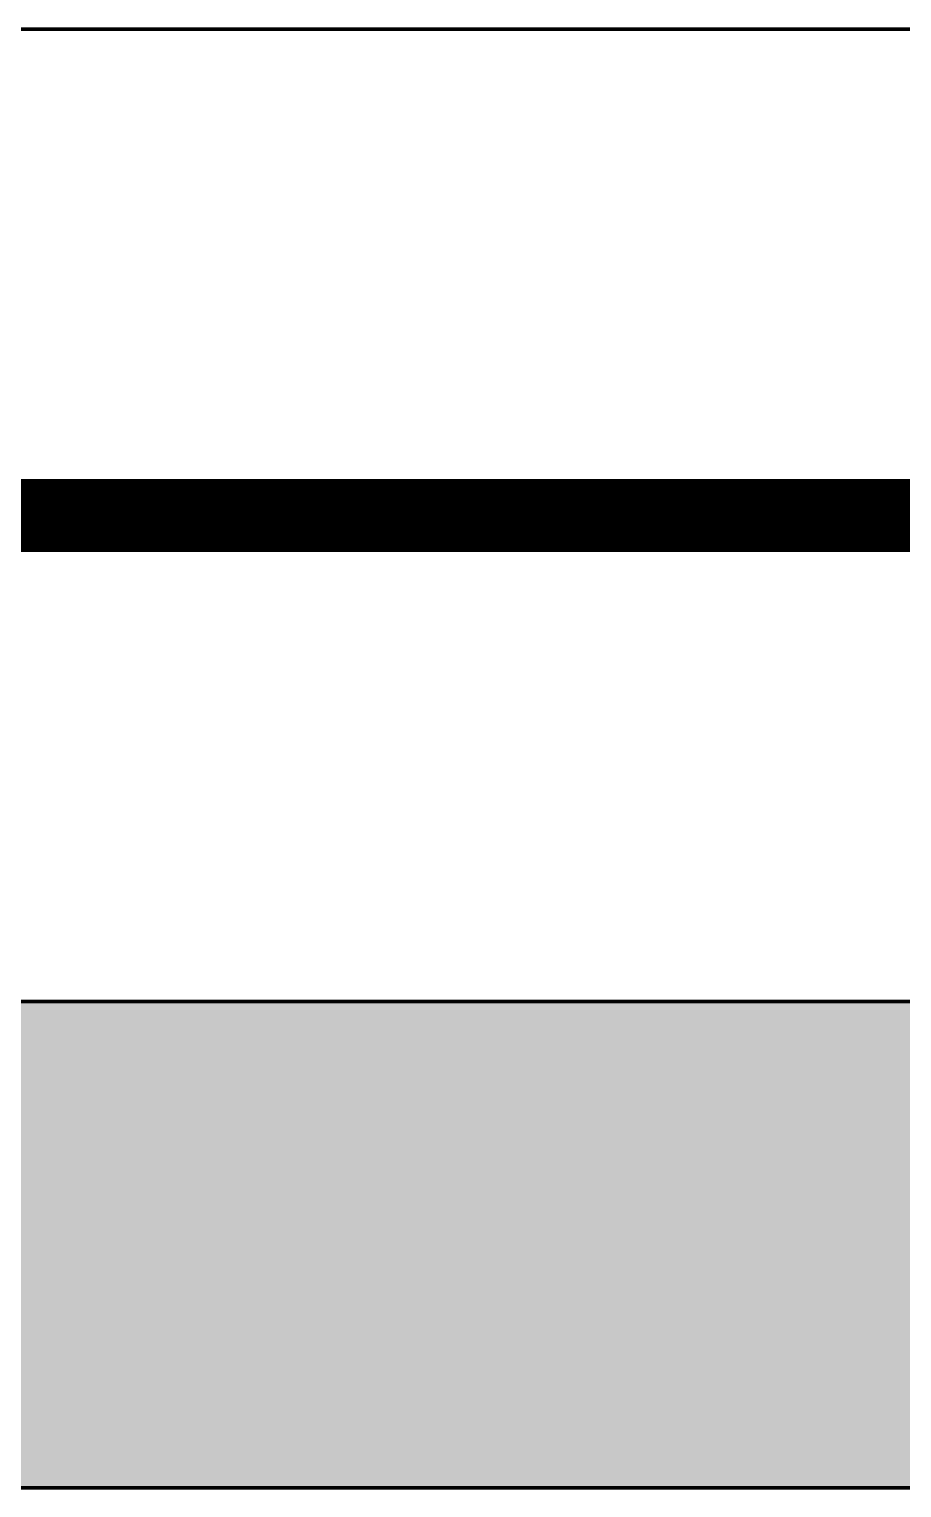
# Model space of a CAD drawing. Header units: millimetres. Extents: x -116965 to 323937, y 291661 to 566926.
# Drawn here: x -43171.6 to -42992.1, y 328239.9 to 328539.8 of the extents above; entities that cross this region are included whole.
import ezdxf

# ---------------------------------------------------------------- set-up
doc = ezdxf.new("R2010")
doc.units = ezdxf.units.MM
doc.layers.get('0').update_dxf_attribs({"lineweight": 18})
doc.layers.add('C00-00-00', color=7, linetype='Continuous')
doc.layers.add('C34-3A-40', color=7, linetype='Continuous', true_color=0x343a40)
doc.layers.add('C62-64-69', color=7, linetype='Continuous', true_color=0x626469)

msp = doc.modelspace()

# ---------------------------------------------------------------- hatches: boundary and pattern name
at = {"layer": 'C34-3A-40'}
h = msp.add_hatch(color=256, dxfattribs=at)
h.dxf.hatch_style = 2
h.paths.add_polyline_path([(-43432.016177, 328339.849361), (-42732.113883, 328339.849361), (-42732.113883, 328239.863317), (-43432.016177, 328239.863317)])
at = {"layer": 'C62-64-69'}
h = msp.add_hatch(color=256, dxfattribs=at)
h.dxf.hatch_style = 2
h.paths.add_polyline_path([(-43176.051908, 328330.850618), (-43144.056377, 328330.850618), (-43144.056377, 328323.851592), (-43176.051908, 328323.851592)])
h = msp.add_hatch(color=256, dxfattribs=at)
h.dxf.hatch_style = 2
h.paths.add_polyline_path([(-43144.056377, 328330.850618), (-43112.060843, 328330.850618), (-43112.060843, 328323.851592), (-43144.056377, 328323.851592)])
h = msp.add_hatch(color=256, dxfattribs=at)
h.dxf.hatch_style = 2
h.paths.add_polyline_path([(-43144.056377, 328330.850618), (-43112.060843, 328330.850618), (-43112.060843, 328323.851592), (-43144.056377, 328323.851592)])
h = msp.add_hatch(color=256, dxfattribs=at)
h.dxf.hatch_style = 2
h.paths.add_polyline_path([(-43112.060843, 328330.850618), (-43080.065308, 328330.850618), (-43080.065308, 328323.851592), (-43112.060843, 328323.851592)])
h = msp.add_hatch(color=256, dxfattribs=at)
h.dxf.hatch_style = 2
h.paths.add_polyline_path([(-43112.060843, 328330.850618), (-43080.065308, 328330.850618), (-43080.065308, 328323.851592), (-43112.060843, 328323.851592)])
h = msp.add_hatch(color=256, dxfattribs=at)
h.dxf.hatch_style = 2
h.paths.add_polyline_path([(-43080.065308, 328330.850618), (-43048.069777, 328330.850618), (-43048.069777, 328323.851592), (-43080.065308, 328323.851592)])
h = msp.add_hatch(color=256, dxfattribs=at)
h.dxf.hatch_style = 2
h.paths.add_polyline_path([(-43080.065308, 328330.850618), (-43048.069777, 328330.850618), (-43048.069777, 328323.851592), (-43080.065308, 328323.851592)])
h = msp.add_hatch(color=256, dxfattribs=at)
h.dxf.hatch_style = 2
h.paths.add_polyline_path([(-43048.069777, 328330.850618), (-43016.074243, 328330.850618), (-43016.074243, 328323.851592), (-43048.069777, 328323.851592)])
h = msp.add_hatch(color=256, dxfattribs=at)
h.dxf.hatch_style = 2
h.paths.add_polyline_path([(-43048.069777, 328330.850618), (-43016.074243, 328330.850618), (-43016.074243, 328323.851592), (-43048.069777, 328323.851592)])
h = msp.add_hatch(color=256, dxfattribs=at)
h.dxf.hatch_style = 2
h.paths.add_polyline_path([(-43016.074243, 328330.850618), (-42984.078708, 328330.850618), (-42984.078708, 328323.851592), (-43016.074243, 328323.851592)])
h = msp.add_hatch(color=256, dxfattribs=at)
h.dxf.hatch_style = 2
h.paths.add_polyline_path([(-43176.051908, 328323.851592), (-43144.056377, 328323.851592), (-43144.056377, 328321.851874), (-43176.051908, 328321.851874)])
h = msp.add_hatch(color=256, dxfattribs=at)
h.dxf.hatch_style = 2
h.paths.add_polyline_path([(-43144.056377, 328323.851592), (-43112.060843, 328323.851592), (-43112.060843, 328321.851874), (-43144.056377, 328321.851874)])
h = msp.add_hatch(color=256, dxfattribs=at)
h.dxf.hatch_style = 2
h.paths.add_polyline_path([(-43144.056377, 328323.851592), (-43112.060843, 328323.851592), (-43112.060843, 328321.851874), (-43144.056377, 328321.851874)])
h = msp.add_hatch(color=256, dxfattribs=at)
h.dxf.hatch_style = 2
h.paths.add_polyline_path([(-43112.060843, 328323.851592), (-43080.065308, 328323.851592), (-43080.065308, 328321.851874), (-43112.060843, 328321.851874)])
h = msp.add_hatch(color=256, dxfattribs=at)
h.dxf.hatch_style = 2
h.paths.add_polyline_path([(-43112.060843, 328323.851592), (-43080.065308, 328323.851592), (-43080.065308, 328321.851874), (-43112.060843, 328321.851874)])
h = msp.add_hatch(color=256, dxfattribs=at)
h.dxf.hatch_style = 2
h.paths.add_polyline_path([(-43080.065308, 328323.851592), (-43048.069777, 328323.851592), (-43048.069777, 328321.851874), (-43080.065308, 328321.851874)])
h = msp.add_hatch(color=256, dxfattribs=at)
h.dxf.hatch_style = 2
h.paths.add_polyline_path([(-43080.065308, 328323.851592), (-43048.069777, 328323.851592), (-43048.069777, 328321.851874), (-43080.065308, 328321.851874)])
h = msp.add_hatch(color=256, dxfattribs=at)
h.dxf.hatch_style = 2
h.paths.add_polyline_path([(-43048.069777, 328323.851592), (-43016.074243, 328323.851592), (-43016.074243, 328321.851874), (-43048.069777, 328321.851874)])
h = msp.add_hatch(color=256, dxfattribs=at)
h.dxf.hatch_style = 2
h.paths.add_polyline_path([(-43048.069777, 328323.851592), (-43016.074243, 328323.851592), (-43016.074243, 328321.851874), (-43048.069777, 328321.851874)])
h = msp.add_hatch(color=256, dxfattribs=at)
h.dxf.hatch_style = 2
h.paths.add_polyline_path([(-43016.074243, 328323.851592), (-42984.078708, 328323.851592), (-42984.078708, 328321.851874), (-43016.074243, 328321.851874)])
h = msp.add_hatch(color=256, dxfattribs=at)
h.dxf.hatch_style = 2
h.paths.add_polyline_path([(-43176.051908, 328321.851874), (-43144.056377, 328321.851874), (-43144.056377, 328314.852848), (-43176.051908, 328314.852848)])
h = msp.add_hatch(color=256, dxfattribs=at)
h.dxf.hatch_style = 2
h.paths.add_polyline_path([(-43144.056377, 328321.851874), (-43112.060843, 328321.851874), (-43112.060843, 328314.852848), (-43144.056377, 328314.852848)])
h = msp.add_hatch(color=256, dxfattribs=at)
h.dxf.hatch_style = 2
h.paths.add_polyline_path([(-43144.056377, 328321.851874), (-43112.060843, 328321.851874), (-43112.060843, 328314.852848), (-43144.056377, 328314.852848)])
h = msp.add_hatch(color=256, dxfattribs=at)
h.dxf.hatch_style = 2
h.paths.add_polyline_path([(-43112.060843, 328321.851874), (-43080.065308, 328321.851874), (-43080.065308, 328314.852848), (-43112.060843, 328314.852848)])
h = msp.add_hatch(color=256, dxfattribs=at)
h.dxf.hatch_style = 2
h.paths.add_polyline_path([(-43112.060843, 328321.851874), (-43080.065308, 328321.851874), (-43080.065308, 328314.852848), (-43112.060843, 328314.852848)])
h = msp.add_hatch(color=256, dxfattribs=at)
h.dxf.hatch_style = 2
h.paths.add_polyline_path([(-43080.065308, 328321.851874), (-43048.069777, 328321.851874), (-43048.069777, 328314.852848), (-43080.065308, 328314.852848)])
h = msp.add_hatch(color=256, dxfattribs=at)
h.dxf.hatch_style = 2
h.paths.add_polyline_path([(-43080.065308, 328321.851874), (-43048.069777, 328321.851874), (-43048.069777, 328314.852848), (-43080.065308, 328314.852848)])
h = msp.add_hatch(color=256, dxfattribs=at)
h.dxf.hatch_style = 2
h.paths.add_polyline_path([(-43048.069777, 328321.851874), (-43016.074243, 328321.851874), (-43016.074243, 328314.852848), (-43048.069777, 328314.852848)])
h = msp.add_hatch(color=256, dxfattribs=at)
h.dxf.hatch_style = 2
h.paths.add_polyline_path([(-43048.069777, 328321.851874), (-43016.074243, 328321.851874), (-43016.074243, 328314.852848), (-43048.069777, 328314.852848)])
h = msp.add_hatch(color=256, dxfattribs=at)
h.dxf.hatch_style = 2
h.paths.add_polyline_path([(-43016.074243, 328321.851874), (-42984.078708, 328321.851874), (-42984.078708, 328314.852848), (-43016.074243, 328314.852848)])
h = msp.add_hatch(color=256, dxfattribs=at)
h.dxf.hatch_style = 2
h.paths.add_polyline_path([(-43176.051908, 328314.852848), (-43144.056377, 328314.852848), (-43144.056377, 328312.85313), (-43176.051908, 328312.85313)])
h = msp.add_hatch(color=256, dxfattribs=at)
h.dxf.hatch_style = 2
h.paths.add_polyline_path([(-43144.056377, 328314.852848), (-43112.060843, 328314.852848), (-43112.060843, 328312.85313), (-43144.056377, 328312.85313)])
h = msp.add_hatch(color=256, dxfattribs=at)
h.dxf.hatch_style = 2
h.paths.add_polyline_path([(-43144.056377, 328314.852848), (-43112.060843, 328314.852848), (-43112.060843, 328312.85313), (-43144.056377, 328312.85313)])
h = msp.add_hatch(color=256, dxfattribs=at)
h.dxf.hatch_style = 2
h.paths.add_polyline_path([(-43112.060843, 328314.852848), (-43080.065308, 328314.852848), (-43080.065308, 328312.85313), (-43112.060843, 328312.85313)])
h = msp.add_hatch(color=256, dxfattribs=at)
h.dxf.hatch_style = 2
h.paths.add_polyline_path([(-43112.060843, 328314.852848), (-43080.065308, 328314.852848), (-43080.065308, 328312.85313), (-43112.060843, 328312.85313)])
h = msp.add_hatch(color=256, dxfattribs=at)
h.dxf.hatch_style = 2
h.paths.add_polyline_path([(-43080.065308, 328314.852848), (-43048.069777, 328314.852848), (-43048.069777, 328312.85313), (-43080.065308, 328312.85313)])
h = msp.add_hatch(color=256, dxfattribs=at)
h.dxf.hatch_style = 2
h.paths.add_polyline_path([(-43080.065308, 328314.852848), (-43048.069777, 328314.852848), (-43048.069777, 328312.85313), (-43080.065308, 328312.85313)])
h = msp.add_hatch(color=256, dxfattribs=at)
h.dxf.hatch_style = 2
h.paths.add_polyline_path([(-43048.069777, 328314.852848), (-43016.074243, 328314.852848), (-43016.074243, 328312.85313), (-43048.069777, 328312.85313)])
h = msp.add_hatch(color=256, dxfattribs=at)
h.dxf.hatch_style = 2
h.paths.add_polyline_path([(-43048.069777, 328314.852848), (-43016.074243, 328314.852848), (-43016.074243, 328312.85313), (-43048.069777, 328312.85313)])
h = msp.add_hatch(color=256, dxfattribs=at)
h.dxf.hatch_style = 2
h.paths.add_polyline_path([(-43016.074243, 328314.852848), (-42984.078708, 328314.852848), (-42984.078708, 328312.85313), (-43016.074243, 328312.85313)])
h = msp.add_hatch(color=256, dxfattribs=at)
h.dxf.hatch_style = 2
h.paths.add_polyline_path([(-43176.051908, 328312.85313), (-43144.056377, 328312.85313), (-43144.056377, 328305.854105), (-43176.051908, 328305.854105)])
h = msp.add_hatch(color=256, dxfattribs=at)
h.dxf.hatch_style = 2
h.paths.add_polyline_path([(-43144.056377, 328312.85313), (-43112.060843, 328312.85313), (-43112.060843, 328305.854105), (-43144.056377, 328305.854105)])
h = msp.add_hatch(color=256, dxfattribs=at)
h.dxf.hatch_style = 2
h.paths.add_polyline_path([(-43144.056377, 328312.85313), (-43112.060843, 328312.85313), (-43112.060843, 328305.854105), (-43144.056377, 328305.854105)])
h = msp.add_hatch(color=256, dxfattribs=at)
h.dxf.hatch_style = 2
h.paths.add_polyline_path([(-43112.060843, 328312.85313), (-43080.065308, 328312.85313), (-43080.065308, 328305.854105), (-43112.060843, 328305.854105)])
h = msp.add_hatch(color=256, dxfattribs=at)
h.dxf.hatch_style = 2
h.paths.add_polyline_path([(-43112.060843, 328312.85313), (-43080.065308, 328312.85313), (-43080.065308, 328305.854105), (-43112.060843, 328305.854105)])
h = msp.add_hatch(color=256, dxfattribs=at)
h.dxf.hatch_style = 2
h.paths.add_polyline_path([(-43080.065308, 328312.85313), (-43048.069777, 328312.85313), (-43048.069777, 328305.854105), (-43080.065308, 328305.854105)])
h = msp.add_hatch(color=256, dxfattribs=at)
h.dxf.hatch_style = 2
h.paths.add_polyline_path([(-43080.065308, 328312.85313), (-43048.069777, 328312.85313), (-43048.069777, 328305.854105), (-43080.065308, 328305.854105)])
h = msp.add_hatch(color=256, dxfattribs=at)
h.dxf.hatch_style = 2
h.paths.add_polyline_path([(-43048.069777, 328312.85313), (-43016.074243, 328312.85313), (-43016.074243, 328305.854105), (-43048.069777, 328305.854105)])
h = msp.add_hatch(color=256, dxfattribs=at)
h.dxf.hatch_style = 2
h.paths.add_polyline_path([(-43048.069777, 328312.85313), (-43016.074243, 328312.85313), (-43016.074243, 328305.854105), (-43048.069777, 328305.854105)])
h = msp.add_hatch(color=256, dxfattribs=at)
h.dxf.hatch_style = 2
h.paths.add_polyline_path([(-43016.074243, 328312.85313), (-42984.078708, 328312.85313), (-42984.078708, 328305.854105), (-43016.074243, 328305.854105)])
h = msp.add_hatch(color=256, dxfattribs=at)
h.dxf.hatch_style = 2
h.paths.add_polyline_path([(-43176.051908, 328305.854105), (-43144.056377, 328305.854105), (-43144.056377, 328303.854386), (-43176.051908, 328303.854386)])
h = msp.add_hatch(color=256, dxfattribs=at)
h.dxf.hatch_style = 2
h.paths.add_polyline_path([(-43144.056377, 328305.854105), (-43112.060843, 328305.854105), (-43112.060843, 328303.854386), (-43144.056377, 328303.854386)])
h = msp.add_hatch(color=256, dxfattribs=at)
h.dxf.hatch_style = 2
h.paths.add_polyline_path([(-43144.056377, 328305.854105), (-43112.060843, 328305.854105), (-43112.060843, 328303.854386), (-43144.056377, 328303.854386)])
h = msp.add_hatch(color=256, dxfattribs=at)
h.dxf.hatch_style = 2
h.paths.add_polyline_path([(-43112.060843, 328305.854105), (-43080.065308, 328305.854105), (-43080.065308, 328303.854386), (-43112.060843, 328303.854386)])
h = msp.add_hatch(color=256, dxfattribs=at)
h.dxf.hatch_style = 2
h.paths.add_polyline_path([(-43112.060843, 328305.854105), (-43080.065308, 328305.854105), (-43080.065308, 328303.854386), (-43112.060843, 328303.854386)])
h = msp.add_hatch(color=256, dxfattribs=at)
h.dxf.hatch_style = 2
h.paths.add_polyline_path([(-43080.065308, 328305.854105), (-43048.069777, 328305.854105), (-43048.069777, 328303.854386), (-43080.065308, 328303.854386)])
h = msp.add_hatch(color=256, dxfattribs=at)
h.dxf.hatch_style = 2
h.paths.add_polyline_path([(-43080.065308, 328305.854105), (-43048.069777, 328305.854105), (-43048.069777, 328303.854386), (-43080.065308, 328303.854386)])
h = msp.add_hatch(color=256, dxfattribs=at)
h.dxf.hatch_style = 2
h.paths.add_polyline_path([(-43048.069777, 328305.854105), (-43016.074243, 328305.854105), (-43016.074243, 328303.854386), (-43048.069777, 328303.854386)])
h = msp.add_hatch(color=256, dxfattribs=at)
h.dxf.hatch_style = 2
h.paths.add_polyline_path([(-43048.069777, 328305.854105), (-43016.074243, 328305.854105), (-43016.074243, 328303.854386), (-43048.069777, 328303.854386)])
h = msp.add_hatch(color=256, dxfattribs=at)
h.dxf.hatch_style = 2
h.paths.add_polyline_path([(-43016.074243, 328305.854105), (-42984.078708, 328305.854105), (-42984.078708, 328303.854386), (-43016.074243, 328303.854386)])
h = msp.add_hatch(color=256, dxfattribs=at)
h.dxf.hatch_style = 2
h.paths.add_polyline_path([(-43176.051908, 328303.854386), (-43144.056377, 328303.854386), (-43144.056377, 328296.855361), (-43176.051908, 328296.855361)])
h = msp.add_hatch(color=256, dxfattribs=at)
h.dxf.hatch_style = 2
h.paths.add_polyline_path([(-43144.056377, 328303.854386), (-43112.060843, 328303.854386), (-43112.060843, 328296.855361), (-43144.056377, 328296.855361)])
h = msp.add_hatch(color=256, dxfattribs=at)
h.dxf.hatch_style = 2
h.paths.add_polyline_path([(-43144.056377, 328303.854386), (-43112.060843, 328303.854386), (-43112.060843, 328296.855361), (-43144.056377, 328296.855361)])
h = msp.add_hatch(color=256, dxfattribs=at)
h.dxf.hatch_style = 2
h.paths.add_polyline_path([(-43112.060843, 328303.854386), (-43080.065308, 328303.854386), (-43080.065308, 328296.855361), (-43112.060843, 328296.855361)])
h = msp.add_hatch(color=256, dxfattribs=at)
h.dxf.hatch_style = 2
h.paths.add_polyline_path([(-43112.060843, 328303.854386), (-43080.065308, 328303.854386), (-43080.065308, 328296.855361), (-43112.060843, 328296.855361)])
h = msp.add_hatch(color=256, dxfattribs=at)
h.dxf.hatch_style = 2
h.paths.add_polyline_path([(-43080.065308, 328303.854386), (-43048.069777, 328303.854386), (-43048.069777, 328296.855361), (-43080.065308, 328296.855361)])
h = msp.add_hatch(color=256, dxfattribs=at)
h.dxf.hatch_style = 2
h.paths.add_polyline_path([(-43080.065308, 328303.854386), (-43048.069777, 328303.854386), (-43048.069777, 328296.855361), (-43080.065308, 328296.855361)])
h = msp.add_hatch(color=256, dxfattribs=at)
h.dxf.hatch_style = 2
h.paths.add_polyline_path([(-43048.069777, 328303.854386), (-43016.074243, 328303.854386), (-43016.074243, 328296.855361), (-43048.069777, 328296.855361)])
h = msp.add_hatch(color=256, dxfattribs=at)
h.dxf.hatch_style = 2
h.paths.add_polyline_path([(-43048.069777, 328303.854386), (-43016.074243, 328303.854386), (-43016.074243, 328296.855361), (-43048.069777, 328296.855361)])
h = msp.add_hatch(color=256, dxfattribs=at)
h.dxf.hatch_style = 2
h.paths.add_polyline_path([(-43016.074243, 328303.854386), (-42984.078708, 328303.854386), (-42984.078708, 328296.855361), (-43016.074243, 328296.855361)])
h = msp.add_hatch(color=256, dxfattribs=at)
h.dxf.hatch_style = 2
h.paths.add_polyline_path([(-43176.051908, 328296.855361), (-43144.056377, 328296.855361), (-43144.056377, 328294.855643), (-43176.051908, 328294.855643)])
h = msp.add_hatch(color=256, dxfattribs=at)
h.dxf.hatch_style = 2
h.paths.add_polyline_path([(-43144.056377, 328296.855361), (-43112.060843, 328296.855361), (-43112.060843, 328294.855643), (-43144.056377, 328294.855643)])
h = msp.add_hatch(color=256, dxfattribs=at)
h.dxf.hatch_style = 2
h.paths.add_polyline_path([(-43144.056377, 328296.855361), (-43112.060843, 328296.855361), (-43112.060843, 328294.855643), (-43144.056377, 328294.855643)])
h = msp.add_hatch(color=256, dxfattribs=at)
h.dxf.hatch_style = 2
h.paths.add_polyline_path([(-43112.060843, 328296.855361), (-43080.065308, 328296.855361), (-43080.065308, 328294.855643), (-43112.060843, 328294.855643)])
h = msp.add_hatch(color=256, dxfattribs=at)
h.dxf.hatch_style = 2
h.paths.add_polyline_path([(-43112.060843, 328296.855361), (-43080.065308, 328296.855361), (-43080.065308, 328294.855643), (-43112.060843, 328294.855643)])
h = msp.add_hatch(color=256, dxfattribs=at)
h.dxf.hatch_style = 2
h.paths.add_polyline_path([(-43080.065308, 328296.855361), (-43048.069777, 328296.855361), (-43048.069777, 328294.855643), (-43080.065308, 328294.855643)])
h = msp.add_hatch(color=256, dxfattribs=at)
h.dxf.hatch_style = 2
h.paths.add_polyline_path([(-43080.065308, 328296.855361), (-43048.069777, 328296.855361), (-43048.069777, 328294.855643), (-43080.065308, 328294.855643)])
h = msp.add_hatch(color=256, dxfattribs=at)
h.dxf.hatch_style = 2
h.paths.add_polyline_path([(-43048.069777, 328296.855361), (-43016.074243, 328296.855361), (-43016.074243, 328294.855643), (-43048.069777, 328294.855643)])
h = msp.add_hatch(color=256, dxfattribs=at)
h.dxf.hatch_style = 2
h.paths.add_polyline_path([(-43048.069777, 328296.855361), (-43016.074243, 328296.855361), (-43016.074243, 328294.855643), (-43048.069777, 328294.855643)])
h = msp.add_hatch(color=256, dxfattribs=at)
h.dxf.hatch_style = 2
h.paths.add_polyline_path([(-43016.074243, 328296.855361), (-42984.078708, 328296.855361), (-42984.078708, 328294.855643), (-43016.074243, 328294.855643)])
h = msp.add_hatch(color=256, dxfattribs=at)
h.dxf.hatch_style = 2
h.paths.add_polyline_path([(-43176.051908, 328294.855643), (-43144.056377, 328294.855643), (-43144.056377, 328287.856617), (-43176.051908, 328287.856617)])
h = msp.add_hatch(color=256, dxfattribs=at)
h.dxf.hatch_style = 2
h.paths.add_polyline_path([(-43144.056377, 328294.855643), (-43112.060843, 328294.855643), (-43112.060843, 328287.856617), (-43144.056377, 328287.856617)])
h = msp.add_hatch(color=256, dxfattribs=at)
h.dxf.hatch_style = 2
h.paths.add_polyline_path([(-43144.056377, 328294.855643), (-43112.060843, 328294.855643), (-43112.060843, 328287.856617), (-43144.056377, 328287.856617)])
h = msp.add_hatch(color=256, dxfattribs=at)
h.dxf.hatch_style = 2
h.paths.add_polyline_path([(-43112.060843, 328294.855643), (-43080.065308, 328294.855643), (-43080.065308, 328287.856617), (-43112.060843, 328287.856617)])
h = msp.add_hatch(color=256, dxfattribs=at)
h.dxf.hatch_style = 2
h.paths.add_polyline_path([(-43112.060843, 328294.855643), (-43080.065308, 328294.855643), (-43080.065308, 328287.856617), (-43112.060843, 328287.856617)])
h = msp.add_hatch(color=256, dxfattribs=at)
h.dxf.hatch_style = 2
h.paths.add_polyline_path([(-43080.065308, 328294.855643), (-43048.069777, 328294.855643), (-43048.069777, 328287.856617), (-43080.065308, 328287.856617)])
h = msp.add_hatch(color=256, dxfattribs=at)
h.dxf.hatch_style = 2
h.paths.add_polyline_path([(-43080.065308, 328294.855643), (-43048.069777, 328294.855643), (-43048.069777, 328287.856617), (-43080.065308, 328287.856617)])
h = msp.add_hatch(color=256, dxfattribs=at)
h.dxf.hatch_style = 2
h.paths.add_polyline_path([(-43048.069777, 328294.855643), (-43016.074243, 328294.855643), (-43016.074243, 328287.856617), (-43048.069777, 328287.856617)])
h = msp.add_hatch(color=256, dxfattribs=at)
h.dxf.hatch_style = 2
h.paths.add_polyline_path([(-43048.069777, 328294.855643), (-43016.074243, 328294.855643), (-43016.074243, 328287.856617), (-43048.069777, 328287.856617)])
h = msp.add_hatch(color=256, dxfattribs=at)
h.dxf.hatch_style = 2
h.paths.add_polyline_path([(-43016.074243, 328294.855643), (-42984.078708, 328294.855643), (-42984.078708, 328287.856617), (-43016.074243, 328287.856617)])
h = msp.add_hatch(color=256, dxfattribs=at)
h.dxf.hatch_style = 2
h.paths.add_polyline_path([(-43176.051908, 328287.856617), (-43144.056377, 328287.856617), (-43144.056377, 328285.856899), (-43176.051908, 328285.856899)])
h = msp.add_hatch(color=256, dxfattribs=at)
h.dxf.hatch_style = 2
h.paths.add_polyline_path([(-43144.056377, 328287.856617), (-43112.060843, 328287.856617), (-43112.060843, 328285.856899), (-43144.056377, 328285.856899)])
h = msp.add_hatch(color=256, dxfattribs=at)
h.dxf.hatch_style = 2
h.paths.add_polyline_path([(-43144.056377, 328287.856617), (-43112.060843, 328287.856617), (-43112.060843, 328285.856899), (-43144.056377, 328285.856899)])
h = msp.add_hatch(color=256, dxfattribs=at)
h.dxf.hatch_style = 2
h.paths.add_polyline_path([(-43112.060843, 328287.856617), (-43080.065308, 328287.856617), (-43080.065308, 328285.856899), (-43112.060843, 328285.856899)])
h = msp.add_hatch(color=256, dxfattribs=at)
h.dxf.hatch_style = 2
h.paths.add_polyline_path([(-43112.060843, 328287.856617), (-43080.065308, 328287.856617), (-43080.065308, 328285.856899), (-43112.060843, 328285.856899)])
h = msp.add_hatch(color=256, dxfattribs=at)
h.dxf.hatch_style = 2
h.paths.add_polyline_path([(-43080.065308, 328287.856617), (-43048.069777, 328287.856617), (-43048.069777, 328285.856899), (-43080.065308, 328285.856899)])
h = msp.add_hatch(color=256, dxfattribs=at)
h.dxf.hatch_style = 2
h.paths.add_polyline_path([(-43080.065308, 328287.856617), (-43048.069777, 328287.856617), (-43048.069777, 328285.856899), (-43080.065308, 328285.856899)])
h = msp.add_hatch(color=256, dxfattribs=at)
h.dxf.hatch_style = 2
h.paths.add_polyline_path([(-43048.069777, 328287.856617), (-43016.074243, 328287.856617), (-43016.074243, 328285.856899), (-43048.069777, 328285.856899)])
h = msp.add_hatch(color=256, dxfattribs=at)
h.dxf.hatch_style = 2
h.paths.add_polyline_path([(-43048.069777, 328287.856617), (-43016.074243, 328287.856617), (-43016.074243, 328285.856899), (-43048.069777, 328285.856899)])
h = msp.add_hatch(color=256, dxfattribs=at)
h.dxf.hatch_style = 2
h.paths.add_polyline_path([(-43016.074243, 328287.856617), (-42984.078708, 328287.856617), (-42984.078708, 328285.856899), (-43016.074243, 328285.856899)])

# ---------------------------------------------------------------- linework, layer by layer
at = {"color": 1, "lineweight": -3, "ltscale": 5, "const_width": 15}
msp.add_lwpolyline([(-43432.016175, 328439.835402), (-41832.239517, 328439.835402)], dxfattribs=at)
at = {"layer": 'C00-00-00', "lineweight": 211}
for points in [[(-43432.016177, 330439.556236), (-42732.113883, 330439.556236), (-42732.113883, 328239.863317), (-43432.016177, 328239.863317)], [(-43432.016177, 328339.849361), (-42732.113883, 328339.849361), (-42732.113883, 328239.863317), (-43432.016177, 328239.863317)]]:
    msp.add_lwpolyline(points, close=True, dxfattribs=at)
at = {"layer": 'C00-00-00', "lineweight": 100}
for points in [[(-43432.016177, 329089.744674), (-42732.113883, 329089.744674), (-42732.113883, 328339.849361), (-43432.016177, 328339.849361)], [(-43432.016177, 329089.744674), (-42732.113887, 329089.744674), (-42732.113887, 328539.821442), (-43432.016177, 328539.821442)], [(-43432.016177, 328539.821442), (-42732.113887, 328539.821442), (-42732.113887, 328339.849361), (-43432.016177, 328339.849361)], [(-43432.016177, 328539.821442), (-42732.113887, 328539.821442), (-42732.113887, 328339.849361), (-43432.016177, 328339.849361)]]:
    msp.add_lwpolyline(points, close=True, dxfattribs=at)

doc.saveas('drawing.dxf')
